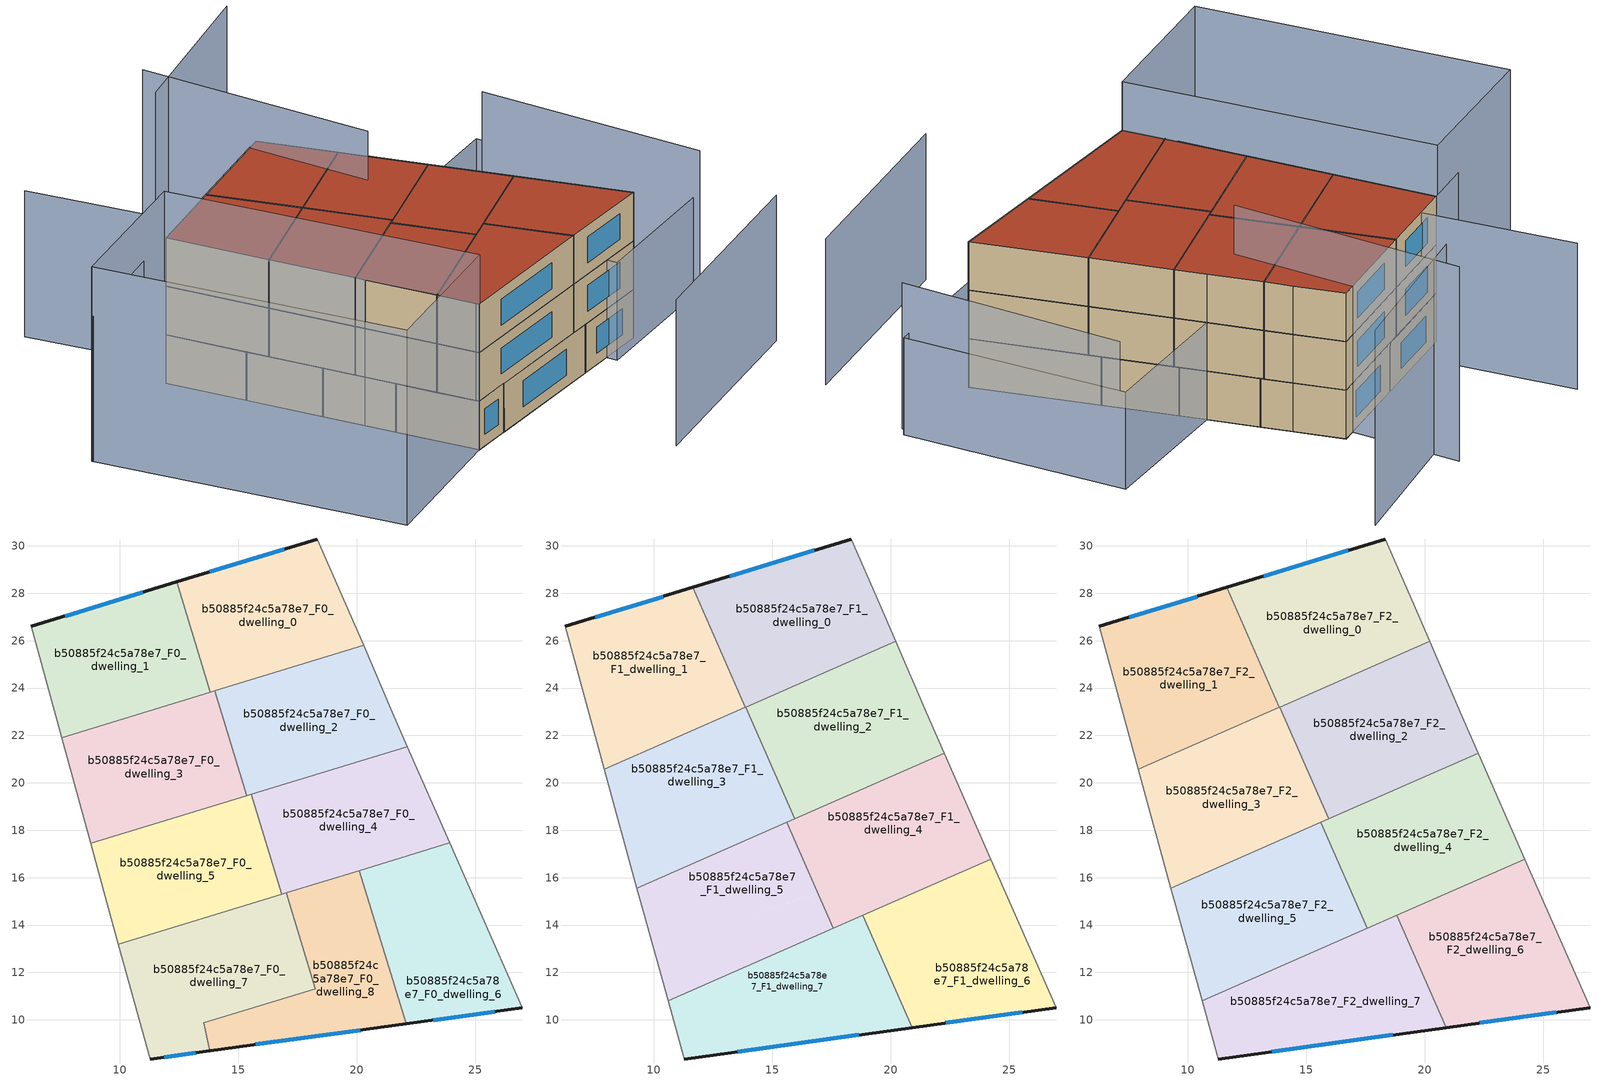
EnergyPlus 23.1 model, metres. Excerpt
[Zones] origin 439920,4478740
b50885f24c5a78e7_F0_dwelling_0
 floor ground (EU_floor_Construction): 20.29,25.8 19.55,27.53 18.34,30.29 12.41,28.48 13.83,23.83 z0
 wall outside (EU_wall_Construction): 12.41,28.48 18.34,30.29 z0:3
 wall adiabatic (EU_wall_Construction): 18.34,30.29 19.55,27.53 20.29,25.8 z0:3
 wall to b50885f24c5a78e7_F0_dwelling_1 (EU_wall_Construction): 13.83,23.83 12.41,28.48 z0:3
 wall to b50885f24c5a78e7_F0_dwelling_2 (EU_wall_Construction): 20.29,25.8 14.02,23.88 z0:3
 wall to b50885f24c5a78e7_F0_dwelling_3 (EU_wall_Construction): 14.02,23.88 13.83,23.83 z0:3
 window (EU_Window_Construction): 13.8,28.9 16.95,29.87 z0.7:2.3
b50885f24c5a78e7_F0_dwelling_1
 floor ground (EU_floor_Construction): 13.83,23.83 12.41,28.48 6.28,26.6 7.56,21.91 z0
 wall outside (EU_wall_Construction): 6.28,26.6 12.41,28.48 z0:3
 wall adiabatic (EU_wall_Construction): 7.56,21.91 6.28,26.6 z0:3
 wall to b50885f24c5a78e7_F0_dwelling_3 (EU_wall_Construction): 13.83,23.83 7.56,21.91 z0:3
 window (EU_Window_Construction): 7.71,27.04 10.97,28.04 z0.7:2.3
b50885f24c5a78e7_F0_dwelling_2
 floor ground (EU_floor_Construction): 22.15,21.53 21.51,22.98 20.29,25.8 14.02,23.88 15.37,19.46 z0
 wall adiabatic (EU_wall_Construction): 20.29,25.8 21.51,22.98 22.15,21.53 z0:3
 wall to b50885f24c5a78e7_F0_dwelling_3 (EU_wall_Construction): 15.37,19.46 14.02,23.88 z0:3
 wall to b50885f24c5a78e7_F0_dwelling_4 (EU_wall_Construction): 22.15,21.53 15.56,19.52 z0:3
 wall to b50885f24c5a78e7_F0_dwelling_5 (EU_wall_Construction): 15.56,19.52 15.37,19.46 z0:3
 ceiling adiabatic (EU_roof_Construction): 18.73,25.32 14.19,23.33 14.02,23.88 z3
b50885f24c5a78e7_F0_dwelling_3
 floor ground (EU_floor_Construction): 15.37,19.46 14.02,23.88 7.56,21.91 8.78,17.45 z0
 wall adiabatic (EU_wall_Construction): 8.78,17.45 7.56,21.91 z0:3
 wall to b50885f24c5a78e7_F0_dwelling_5 (EU_wall_Construction): 15.37,19.46 8.78,17.45 z0:3
b50885f24c5a78e7_F0_dwelling_4
 floor ground (EU_floor_Construction): 23.93,17.47 22.15,21.53 15.56,19.52 16.85,15.3 z0
 wall to b50885f24c5a78e7_F0_dwelling_5 (EU_wall_Construction): 16.85,15.3 15.56,19.52 z0:3
 wall adiabatic (EU_wall_Construction): 22.15,21.53 23.93,17.47 z0:3
 wall to b50885f24c5a78e7_F0_dwelling_6 (EU_wall_Construction): 23.93,17.47 20.11,16.3 z0:3
 wall to b50885f24c5a78e7_F0_dwelling_8 (EU_wall_Construction): 20.11,16.3 17.03,15.36 z0:3
 wall to b50885f24c5a78e7_F0_dwelling_7 (EU_wall_Construction): 17.03,15.36 16.85,15.3 z0:3
b50885f24c5a78e7_F0_dwelling_5
 floor ground (EU_floor_Construction): 16.85,15.3 15.56,19.52 8.78,17.45 9.46,14.97 9.95,13.19 z0
 wall adiabatic (EU_wall_Construction): 9.95,13.19 9.46,14.97 8.78,17.45 z0:3
 wall to b50885f24c5a78e7_F0_dwelling_7 (EU_wall_Construction): 16.85,15.3 9.95,13.19 z0:3
b50885f24c5a78e7_F0_dwelling_6
 floor ground (EU_floor_Construction): 26.98,10.51 23.93,17.47 20.11,16.3 22.09,9.83 z0
 wall outside (EU_wall_Construction): 26.98,10.51 22.09,9.83 z0:3
 wall to b50885f24c5a78e7_F0_dwelling_8 (EU_wall_Construction): 22.09,9.83 20.11,16.3 z0:3
 wall adiabatic (EU_wall_Construction): 23.93,17.47 26.98,10.51 z0:3
 window (EU_Window_Construction): 25.84,10.35 23.24,9.99 z0.7:2.3
b50885f24c5a78e7_F0_dwelling_7
 floor ground (EU_floor_Construction): 18.27,11.31 17.03,15.36 9.95,13.19 11.29,8.35 13.81,8.69 13.55,9.87 z0
 wall outside (EU_wall_Construction): 13.81,8.69 11.29,8.35 z0:3
 wall adiabatic (EU_wall_Construction): 11.29,8.35 9.95,13.19 z0:3
 wall to b50885f24c5a78e7_F0_dwelling_8 (EU_wall_Construction): 18.27,11.31 13.55,9.87 13.81,8.69 / 17.03,15.36 18.27,11.32 z0:3; 18.27,11.32,2.97 18.27,11.32,0 18.27,11.31,0
 window (EU_Window_Construction): 13.22,8.61 11.88,8.43 z0.7:2.3
b50885f24c5a78e7_F0_dwelling_8
 floor ground (EU_floor_Construction): 22.09,9.83 20.11,16.3 17.03,15.36 18.27,11.31 13.55,9.87 13.81,8.7 z0
 wall outside (EU_wall_Construction): 22.09,9.83 13.81,8.7 z0:3; 13.81,8.69,3 13.81,8.7,0 13.81,8.69,0
 window (EU_Window_Construction): 20.15,9.57 15.75,8.96 z0.7:2.3
 ceiling adiabatic (EU_roof_Construction): 18.27,11.32 18.27,11.31 13.55,9.87 z3
b50885f24c5a78e7_F1_dwelling_0
 floor to b50885f24c5a78e7_F0_dwelling_0 (EU_floor_Construction): 18.73,25.32 20.22,25.98 19.55,27.53 18.34,30.29 12.41,28.48 13.83,23.83 z3
 floor to b50885f24c5a78e7_F0_dwelling_1 (EU_floor_Construction): 13.83,23.83 12.41,28.48 11.65,28.25 13.62,23.76 z3
 floor to b50885f24c5a78e7_F0_dwelling_3 (EU_floor_Construction): 14.19,23.33 14.02,23.88 13.62,23.76 13.87,23.19 z3
 floor adiabatic (EU_floor_Construction): 18.73,25.32 13.62,23.76 14.02,23.88 14.19,23.33 13.87,23.19 z3
 wall outside (EU_wall_Construction): 11.65,28.25 18.34,30.29 z3:6
 wall adiabatic (EU_wall_Construction): 18.34,30.29 19.55,27.53 20.22,25.98 z3:6
 wall to b50885f24c5a78e7_F1_dwelling_1 (EU_wall_Construction): 13.87,23.19 11.65,28.25 z3:6
 wall to b50885f24c5a78e7_F1_dwelling_2 (EU_wall_Construction): 20.22,25.98 13.89,23.2 z3:6
 wall to b50885f24c5a78e7_F1_dwelling_3 (EU_wall_Construction): 13.89,23.2 13.87,23.19 z3:6
 window (EU_Window_Construction): 13.22,28.73 16.77,29.81 z3.7:5.3
b50885f24c5a78e7_F1_dwelling_1
 floor to b50885f24c5a78e7_F0_dwelling_1 (EU_floor_Construction): 13.62,23.76 11.65,28.25 6.28,26.6 7.56,21.91 z3
 floor to b50885f24c5a78e7_F0_dwelling_3 (EU_floor_Construction): 13.87,23.19 13.62,23.76 7.56,21.91 7.92,20.58 z3
 wall outside (EU_wall_Construction): 6.28,26.6 11.65,28.25 z3:6
 wall adiabatic (EU_wall_Construction): 7.92,20.58 6.28,26.6 z3:6
 wall to b50885f24c5a78e7_F1_dwelling_3 (EU_wall_Construction): 13.87,23.19 7.92,20.58 z3:6
 window (EU_Window_Construction): 7.54,26.99 10.4,27.86 z3.7:5.3
b50885f24c5a78e7_F1_dwelling_2
 floor to b50885f24c5a78e7_F0_dwelling_2 (EU_floor_Construction): 22.15,21.53 21.51,22.98 20.29,25.8 18.73,25.32 14.19,23.33 15,20.67 15.51,19.5 z3
 floor to b50885f24c5a78e7_F0_dwelling_0 (EU_floor_Construction): 20.29,25.8 20.22,25.98 18.73,25.32 z3
 floor to b50885f24c5a78e7_F0_dwelling_4 (EU_floor_Construction): 22.27,21.26 22.15,21.53 15.56,19.52 15.67,19.14 15.96,18.49 z3
 floor to b50885f24c5a78e7_F0_dwelling_3 (EU_floor_Construction): 15,20.67 14.19,23.33 13.89,23.2 z3
 wall adiabatic (EU_wall_Construction): 20.22,25.98 21.51,22.98 22.27,21.26 z3:6
 wall to b50885f24c5a78e7_F1_dwelling_3 (EU_wall_Construction): 15.96,18.49 13.89,23.2 z3:6
 wall to b50885f24c5a78e7_F1_dwelling_4 (EU_wall_Construction): 22.27,21.26 15.96,18.49 z3:6
b50885f24c5a78e7_F1_dwelling_3
 floor to b50885f24c5a78e7_F0_dwelling_3 (EU_floor_Construction): 15.37,19.46 15,20.67 13.89,23.2 7.92,20.58 8.78,17.45 z3
 floor to b50885f24c5a78e7_F0_dwelling_2 (EU_floor_Construction): 15.51,19.5 15,20.67 15.37,19.46 z3
 floor to b50885f24c5a78e7_F0_dwelling_5 (EU_floor_Construction): 15.88,18.45 15.67,19.14 15.51,19.5 8.78,17.45 9.3,15.56 z3
 floor to b50885f24c5a78e7_F0_dwelling_4 (EU_floor_Construction): 15.96,18.49 15.67,19.14 15.88,18.45 z3
 wall adiabatic (EU_wall_Construction): 9.29,15.56 7.92,20.58 z3:6
 wall to b50885f24c5a78e7_F1_dwelling_5 (EU_wall_Construction): 15.62,18.34 9.29,15.56 z3:6
 wall to b50885f24c5a78e7_F1_dwelling_4 (EU_wall_Construction): 15.96,18.49 15.62,18.34 z3:6
b50885f24c5a78e7_F1_dwelling_4
 floor to b50885f24c5a78e7_F0_dwelling_4 (EU_floor_Construction): 23.93,17.47 22.27,21.26 15.88,18.45 16.6,16.09 16.94,15.33 z3
 floor to b50885f24c5a78e7_F0_dwelling_6 (EU_floor_Construction): 24.23,16.78 23.93,17.47 20.11,16.3 20.47,15.13 z3
 floor to b50885f24c5a78e7_F0_dwelling_7 (EU_floor_Construction): 17.26,14.59 17.03,15.35 16.94,15.33 z3
 floor to b50885f24c5a78e7_F0_dwelling_5 (EU_floor_Construction): 16.6,16.09 15.88,18.45 15.62,18.34 z3
 floor to b50885f24c5a78e7_F0_dwelling_8 (EU_floor_Construction): 20.47,15.13 20.11,16.3 17.03,15.35 17.26,14.59 17.58,13.86 z3
 wall to b50885f24c5a78e7_F1_dwelling_5 (EU_wall_Construction): 17.58,13.86 15.62,18.34 z3:6
 wall adiabatic (EU_wall_Construction): 22.27,21.26 24.23,16.78 z3:6
 wall to b50885f24c5a78e7_F1_dwelling_6 (EU_wall_Construction): 24.23,16.78 18.83,14.41 z3:6
 wall to b50885f24c5a78e7_F1_dwelling_7 (EU_wall_Construction): 18.83,14.41 17.58,13.86 z3:6
b50885f24c5a78e7_F1_dwelling_5
 floor to b50885f24c5a78e7_F0_dwelling_5 (EU_floor_Construction): 16.85,15.3 16.6,16.09 15.62,18.34 9.3,15.56 9.46,14.97 9.95,13.19 z3
 floor to b50885f24c5a78e7_F0_dwelling_7 (EU_floor_Construction): 17.5,13.83 17.26,14.59 16.94,15.33 9.95,13.19 10.61,10.8 z3
 floor to b50885f24c5a78e7_F0_dwelling_4 (EU_floor_Construction): 16.94,15.33 16.6,16.09 16.85,15.3 z3
 floor to b50885f24c5a78e7_F0_dwelling_8 (EU_floor_Construction): 17.58,13.86 17.26,14.59 17.5,13.83 z3
 wall adiabatic (EU_wall_Construction): 10.61,10.8 9.46,14.97 9.29,15.56 z3:6
 wall to b50885f24c5a78e7_F1_dwelling_7 (EU_wall_Construction): 17.58,13.86 10.61,10.8 z3:6
b50885f24c5a78e7_F1_dwelling_6
 floor to b50885f24c5a78e7_F0_dwelling_6 (EU_floor_Construction): 26.98,10.51 24.23,16.78 20.47,15.13 22.09,9.83 z3
 floor to b50885f24c5a78e7_F0_dwelling_8 (EU_floor_Construction): 22.09,9.83 20.47,15.13 18.83,14.41 20.91,9.67 z3
 wall outside (EU_wall_Construction): 26.98,10.51 20.91,9.67 z3:6
 wall to b50885f24c5a78e7_F1_dwelling_7 (EU_wall_Construction): 20.91,9.67 18.83,14.41 z3:6
 wall adiabatic (EU_wall_Construction): 24.23,16.78 26.98,10.51 z3:6
 window (EU_Window_Construction): 25.56,10.31 22.33,9.87 z3.7:5.3
b50885f24c5a78e7_F1_dwelling_7
 floor to b50885f24c5a78e7_F0_dwelling_7 (EU_floor_Construction): 18.27,11.31 17.5,13.83 10.61,10.8 11.29,8.35 13.81,8.69 13.55,9.87 z3
 floor to b50885f24c5a78e7_F0_dwelling_8 (EU_floor_Construction): 20.91,9.67 18.83,14.41 17.5,13.83 18.27,11.31 13.55,9.87 13.81,8.69 z3
 wall outside (EU_wall_Construction): 20.91,9.67 11.29,8.35 z3:6
 wall adiabatic (EU_wall_Construction): 11.29,8.35 11.24,8.5 10.61,10.8 z3:6
 window (EU_Window_Construction): 18.66,9.36 13.54,8.66 z3.7:5.3
b50885f24c5a78e7_F2_dwelling_0
 floor to b50885f24c5a78e7_F1_dwelling_0 (EU_floor_Construction): 20.22,25.98 19.55,27.53 18.34,30.29 11.65,28.25 13.87,23.19 z6
 wall outside (EU_wall_Construction): 11.65,28.25 18.34,30.29 z6:9
 wall adiabatic (EU_wall_Construction): 18.34,30.29 19.55,27.53 20.22,25.98 z6:9
 wall to b50885f24c5a78e7_F2_dwelling_1 (EU_wall_Construction): 13.87,23.19 11.65,28.25 z6:9
 wall to b50885f24c5a78e7_F2_dwelling_2 (EU_wall_Construction): 20.22,25.98 13.89,23.2 z6:9
 wall to b50885f24c5a78e7_F2_dwelling_3 (EU_wall_Construction): 13.89,23.2 13.87,23.19 z6:9
 window (EU_Window_Construction): 13.22,28.73 16.77,29.81 z6.7:8.3
 roof outside (EU_roof_Construction): 18.34,30.29 19.55,27.53 20.22,25.98 13.87,23.19 11.65,28.25 z9
b50885f24c5a78e7_F2_dwelling_1
 floor to b50885f24c5a78e7_F1_dwelling_1 (EU_floor_Construction): 13.87,23.19 11.65,28.25 6.28,26.6 7.92,20.58 z6
 wall outside (EU_wall_Construction): 6.28,26.6 11.65,28.25 z6:9
 wall adiabatic (EU_wall_Construction): 7.92,20.58 6.28,26.6 z6:9
 wall to b50885f24c5a78e7_F2_dwelling_3 (EU_wall_Construction): 13.87,23.19 7.92,20.58 z6:9
 window (EU_Window_Construction): 7.54,26.99 10.4,27.86 z6.7:8.3
 roof outside (EU_roof_Construction): 11.65,28.25 13.87,23.19 7.92,20.58 6.28,26.6 z9
b50885f24c5a78e7_F2_dwelling_2
 floor to b50885f24c5a78e7_F1_dwelling_2 (EU_floor_Construction): 22.27,21.26 21.51,22.98 20.22,25.98 13.89,23.2 15.96,18.49 z6
 wall adiabatic (EU_wall_Construction): 20.22,25.98 21.51,22.98 22.27,21.26 z6:9
 wall to b50885f24c5a78e7_F2_dwelling_3 (EU_wall_Construction): 15.96,18.49 13.89,23.2 z6:9
 wall to b50885f24c5a78e7_F2_dwelling_4 (EU_wall_Construction): 22.27,21.26 15.96,18.49 z6:9
 roof outside (EU_roof_Construction): 20.22,25.98 21.51,22.98 22.27,21.26 15.96,18.49 13.89,23.2 z9
b50885f24c5a78e7_F2_dwelling_3
 floor to b50885f24c5a78e7_F1_dwelling_3 (EU_floor_Construction): 15.96,18.49 13.89,23.2 7.92,20.58 9.29,15.56 z6
 wall adiabatic (EU_wall_Construction): 9.29,15.56 7.92,20.58 z6:9
 wall to b50885f24c5a78e7_F2_dwelling_5 (EU_wall_Construction): 15.62,18.34 9.29,15.56 z6:9
 wall to b50885f24c5a78e7_F2_dwelling_4 (EU_wall_Construction): 15.96,18.49 15.62,18.34 z6:9
 roof outside (EU_roof_Construction): 13.89,23.2 15.96,18.49 9.29,15.56 7.92,20.58 z9
b50885f24c5a78e7_F2_dwelling_4
 floor to b50885f24c5a78e7_F1_dwelling_4 (EU_floor_Construction): 24.23,16.78 22.27,21.26 15.62,18.34 17.58,13.86 z6
 wall to b50885f24c5a78e7_F2_dwelling_5 (EU_wall_Construction): 17.58,13.86 15.62,18.34 z6:9
 wall adiabatic (EU_wall_Construction): 22.27,21.26 24.23,16.78 z6:9
 wall to b50885f24c5a78e7_F2_dwelling_6 (EU_wall_Construction): 24.23,16.78 18.83,14.41 z6:9
 wall to b50885f24c5a78e7_F2_dwelling_7 (EU_wall_Construction): 18.83,14.41 17.58,13.86 z6:9
 roof outside (EU_roof_Construction): 22.27,21.26 24.23,16.78 17.58,13.86 15.62,18.34 z9
b50885f24c5a78e7_F2_dwelling_5
 floor to b50885f24c5a78e7_F1_dwelling_5 (EU_floor_Construction): 17.58,13.86 15.62,18.34 9.29,15.56 9.46,14.97 10.61,10.8 z6
 wall adiabatic (EU_wall_Construction): 10.61,10.8 9.46,14.97 9.29,15.56 z6:9
 wall to b50885f24c5a78e7_F2_dwelling_7 (EU_wall_Construction): 17.58,13.86 10.61,10.8 z6:9
 roof outside (EU_roof_Construction): 15.62,18.34 17.58,13.86 10.61,10.8 9.46,14.97 9.29,15.56 z9
b50885f24c5a78e7_F2_dwelling_6
 floor to b50885f24c5a78e7_F1_dwelling_6 (EU_floor_Construction): 26.98,10.51 24.23,16.78 18.83,14.41 20.91,9.67 z6
 wall outside (EU_wall_Construction): 26.98,10.51 20.91,9.67 z6:9
 wall to b50885f24c5a78e7_F2_dwelling_7 (EU_wall_Construction): 20.91,9.67 18.83,14.41 z6:9
 wall adiabatic (EU_wall_Construction): 24.23,16.78 26.98,10.51 z6:9
 window (EU_Window_Construction): 25.56,10.31 22.33,9.87 z6.7:8.3
 roof outside (EU_roof_Construction): 24.23,16.78 26.98,10.51 20.91,9.67 18.83,14.41 z9
b50885f24c5a78e7_F2_dwelling_7
 floor to b50885f24c5a78e7_F1_dwelling_7 (EU_floor_Construction): 20.91,9.67 18.83,14.41 10.61,10.8 11.24,8.5 11.29,8.35 z6
 wall outside (EU_wall_Construction): 20.91,9.67 11.29,8.35 z6:9
 wall adiabatic (EU_wall_Construction): 11.29,8.35 11.24,8.5 10.61,10.8 z6:9
 window (EU_Window_Construction): 18.66,9.36 13.54,8.66 z6.7:8.3
 roof outside (EU_roof_Construction): 18.83,14.41 20.91,9.67 11.29,8.35 11.24,8.5 10.61,10.8 z9
shading: 33.07,10.92 30.78,24.55 / 18.65,0.42 31.74,4.3 / 5.6,36.12 8.33,27.23 / 8.33,27.23 -3.4,23.63 z0:9; 18.69,22.56 16.36,36.75 / 25.14,38.13 14.78,34.48 / 1.92,5.58 -3.43,23.7 / -3.43,23.7 6.06,26.5 / 6.06,26.5 11.4,8.38 / 11.4,8.38 1.92,5.58 z0:12; 30.7,24.94 33.58,11.45 / 33.58,11.45 24.39,9.49 / 24.39,9.49 21.51,22.98 / 21.51,22.98 30.7,24.94 z0:6
[Building]
EU S2 Campaign: North Axis=0; Terrain=City; Solar Distribution=FullExterior
[Site:Location]
Madrid: Latitude=40.5; Longitude=-3.5; Time Zone=1; Elevation=609
[SizingPeriod:WeatherFileDays]
AnnualSizingPeriod: Begin Month=1; Begin Day of Month=1; End Month=12; End Day of Month=31; Day of Week for Start Day=Monday; Use Weather File Daylight Saving Period=No; Use Weather File Rain and Snow Indicators=No
[MATERIAL]
EU_InternalMass_Material: Roughness=MediumRough; Thickness=0.1; Conductivity=1; Density=1800; Specific Heat=900; Thermal Absorptance=0.9; Solar Absorptance=0.7; Visible Absorptance=0.7
[MATERIAL:NOMASS] Roughness=MediumRough; Thermal Absorptance=0.9; Solar Absorptance=0.7; Visible Absorptance=0.7
Name | Thermal Resistance
EU_wall_NoMass | 0.419739
EU_roof_NoMass | 0.352165
EU_floor_NoMass | 0.608284
[WINDOWMATERIAL:SIMPLEGLAZINGSYSTEM]
EU_Window_SimpleGlazing: UFactor=4.8352; Solar Heat Gain Coefficient=0.85; Visible Transmittance=0.85
[CONSTRUCTION]
EU_wall_Construction: EU_wall_NoMass
EU_roof_Construction: EU_roof_NoMass
EU_floor_Construction: EU_floor_NoMass
EU_InternalMass_Construction: EU_InternalMass_Material
EU_Window_Construction: EU_Window_SimpleGlazing
[ZONE] Type=1; Multiplier=1; Ceiling Height=autocalculate; Floor Area=autocalculate; Part of Total Floor Area=Yes
Name | Volume
b50885f24c5a78e7_F0_dwelling_0 | 94.6278
b50885f24c5a78e7_F1_dwelling_0; b50885f24c5a78e7_F2_dwelling_0 | 106.455
b50885f24c5a78e7_F0_dwelling_1 | 94.6322
b50885f24c5a78e7_F1_dwelling_1; b50885f24c5a78e7_F2_dwelling_1; b50885f24c5a78e7_F1_dwelling_5; b50885f24c5a78e7_F2_dwelling_5 | 106.459
b50885f24c5a78e7_F0_dwelling_2 | 94.6187
b50885f24c5a78e7_F1_dwelling_2; b50885f24c5a78e7_F2_dwelling_2 | 106.466
b50885f24c5a78e7_F0_dwelling_3 | 94.6392
b50885f24c5a78e7_F1_dwelling_3; b50885f24c5a78e7_F2_dwelling_3 | 106.473
b50885f24c5a78e7_F0_dwelling_4 | 94.6436
b50885f24c5a78e7_F1_dwelling_4; b50885f24c5a78e7_F2_dwelling_4 | 106.456
b50885f24c5a78e7_F0_dwelling_5 | 94.6545
b50885f24c5a78e7_F0_dwelling_6 | 94.6282
b50885f24c5a78e7_F1_dwelling_6; b50885f24c5a78e7_F2_dwelling_6 | 106.463
b50885f24c5a78e7_F0_dwelling_7 | 102.3
b50885f24c5a78e7_F1_dwelling_7; b50885f24c5a78e7_F2_dwelling_7 | 106.446
b50885f24c5a78e7_F0_dwelling_8 | 86.9257
[INTERNALMASS] Construction=EU_InternalMass_Construction
Name | Zone or ZoneList | Surface Area
b50885f24c5a78e7_F0_dwelling_0_EU_InternalMass | b50885f24c5a78e7_F0_dwelling_0 | 31.5429
b50885f24c5a78e7_F0_dwelling_1_EU_InternalMass | b50885f24c5a78e7_F0_dwelling_1 | 31.545
b50885f24c5a78e7_F0_dwelling_2_EU_InternalMass | b50885f24c5a78e7_F0_dwelling_2 | 31.5389
b50885f24c5a78e7_F0_dwelling_3_EU_InternalMass | b50885f24c5a78e7_F0_dwelling_3 | 31.5464
b50885f24c5a78e7_F0_dwelling_4_EU_InternalMass | b50885f24c5a78e7_F0_dwelling_4 | 31.5477
b50885f24c5a78e7_F0_dwelling_5_EU_InternalMass | b50885f24c5a78e7_F0_dwelling_5 | 31.5511
b50885f24c5a78e7_F0_dwelling_6_EU_InternalMass | b50885f24c5a78e7_F0_dwelling_6 | 31.5417
b50885f24c5a78e7_F0_dwelling_7_EU_InternalMass | b50885f24c5a78e7_F0_dwelling_7 | 34.0995
b50885f24c5a78e7_F0_dwelling_8_EU_InternalMass | b50885f24c5a78e7_F0_dwelling_8 | 28.9772
b50885f24c5a78e7_F1_dwelling_0_EU_InternalMass | b50885f24c5a78e7_F1_dwelling_0 | 35.4853
b50885f24c5a78e7_F1_dwelling_1_EU_InternalMass | b50885f24c5a78e7_F1_dwelling_1 | 35.4857
b50885f24c5a78e7_F1_dwelling_2_EU_InternalMass | b50885f24c5a78e7_F1_dwelling_2 | 35.4893
b50885f24c5a78e7_F1_dwelling_3_EU_InternalMass | b50885f24c5a78e7_F1_dwelling_3 | 35.4896
b50885f24c5a78e7_F1_dwelling_4_EU_InternalMass | b50885f24c5a78e7_F1_dwelling_4 | 35.4865
b50885f24c5a78e7_F1_dwelling_5_EU_InternalMass | b50885f24c5a78e7_F1_dwelling_5 | 35.4865
b50885f24c5a78e7_F1_dwelling_6_EU_InternalMass | b50885f24c5a78e7_F1_dwelling_6 | 35.4871
b50885f24c5a78e7_F1_dwelling_7_EU_InternalMass | b50885f24c5a78e7_F1_dwelling_7 | 35.4819
b50885f24c5a78e7_F2_dwelling_0_EU_InternalMass | b50885f24c5a78e7_F2_dwelling_0 | 35.4853
b50885f24c5a78e7_F2_dwelling_1_EU_InternalMass | b50885f24c5a78e7_F2_dwelling_1 | 35.4857
b50885f24c5a78e7_F2_dwelling_2_EU_InternalMass | b50885f24c5a78e7_F2_dwelling_2 | 35.4893
b50885f24c5a78e7_F2_dwelling_3_EU_InternalMass | b50885f24c5a78e7_F2_dwelling_3 | 35.4896
b50885f24c5a78e7_F2_dwelling_4_EU_InternalMass | b50885f24c5a78e7_F2_dwelling_4 | 35.4865
b50885f24c5a78e7_F2_dwelling_5_EU_InternalMass | b50885f24c5a78e7_F2_dwelling_5 | 35.4865
b50885f24c5a78e7_F2_dwelling_6_EU_InternalMass | b50885f24c5a78e7_F2_dwelling_6 | 35.4871
b50885f24c5a78e7_F2_dwelling_7_EU_InternalMass | b50885f24c5a78e7_F2_dwelling_7 | 35.4819
[OTHEREQUIPMENT] Fuel Type=Electricity; Design Level Calculation Method=Watts/Area; Power per Zone Floor Area=1; Fraction Latent=0; Fraction Radiant=0; Fraction Lost=0; Carbon Dioxide Generation Rate=0; EndUse Subcategory=EU_Step8_InternalGains
Name | Zone or ZoneList or Space or SpaceList | Schedule
EU_Step8_InternalGain_b50885f24c5a78e7_F0_dwelling_0_f000 | b50885f24c5a78e7_F0_dwelling_0 | EU_Step8_GainSchedule_b50885f24c5a78e7_F0_dwelling_0_f000
EU_Step8_InternalGain_b50885f24c5a78e7_F0_dwelling_1_f000 | b50885f24c5a78e7_F0_dwelling_1 | EU_Step8_GainSchedule_b50885f24c5a78e7_F0_dwelling_1_f000
EU_Step8_InternalGain_b50885f24c5a78e7_F0_dwelling_2_f000 | b50885f24c5a78e7_F0_dwelling_2 | EU_Step8_GainSchedule_b50885f24c5a78e7_F0_dwelling_2_f000
EU_Step8_InternalGain_b50885f24c5a78e7_F0_dwelling_3_f000 | b50885f24c5a78e7_F0_dwelling_3 | EU_Step8_GainSchedule_b50885f24c5a78e7_F0_dwelling_3_f000
EU_Step8_InternalGain_b50885f24c5a78e7_F0_dwelling_4_f000 | b50885f24c5a78e7_F0_dwelling_4 | EU_Step8_GainSchedule_b50885f24c5a78e7_F0_dwelling_4_f000
EU_Step8_InternalGain_b50885f24c5a78e7_F0_dwelling_5_f000 | b50885f24c5a78e7_F0_dwelling_5 | EU_Step8_GainSchedule_b50885f24c5a78e7_F0_dwelling_5_f000
EU_Step8_InternalGain_b50885f24c5a78e7_F0_dwelling_6_f000 | b50885f24c5a78e7_F0_dwelling_6 | EU_Step8_GainSchedule_b50885f24c5a78e7_F0_dwelling_6_f000
EU_Step8_InternalGain_b50885f24c5a78e7_F0_dwelling_7_f000 | b50885f24c5a78e7_F0_dwelling_7 | EU_Step8_GainSchedule_b50885f24c5a78e7_F0_dwelling_7_f000
EU_Step8_InternalGain_b50885f24c5a78e7_F0_dwelling_8_f000 | b50885f24c5a78e7_F0_dwelling_8 | EU_Step8_GainSchedule_b50885f24c5a78e7_F0_dwelling_8_f000
EU_Step8_InternalGain_b50885f24c5a78e7_F1_dwelling_0_f000 | b50885f24c5a78e7_F1_dwelling_0 | EU_Step8_GainSchedule_b50885f24c5a78e7_F1_dwelling_0_f000
EU_Step8_InternalGain_b50885f24c5a78e7_F1_dwelling_1_f000 | b50885f24c5a78e7_F1_dwelling_1 | EU_Step8_GainSchedule_b50885f24c5a78e7_F1_dwelling_1_f000
EU_Step8_InternalGain_b50885f24c5a78e7_F1_dwelling_2_f000 | b50885f24c5a78e7_F1_dwelling_2 | EU_Step8_GainSchedule_b50885f24c5a78e7_F1_dwelling_2_f000
EU_Step8_InternalGain_b50885f24c5a78e7_F1_dwelling_3_f000 | b50885f24c5a78e7_F1_dwelling_3 | EU_Step8_GainSchedule_b50885f24c5a78e7_F1_dwelling_3_f000
EU_Step8_InternalGain_b50885f24c5a78e7_F1_dwelling_4_f000 | b50885f24c5a78e7_F1_dwelling_4 | EU_Step8_GainSchedule_b50885f24c5a78e7_F1_dwelling_4_f000
EU_Step8_InternalGain_b50885f24c5a78e7_F1_dwelling_5_f000 | b50885f24c5a78e7_F1_dwelling_5 | EU_Step8_GainSchedule_b50885f24c5a78e7_F1_dwelling_5_f000
EU_Step8_InternalGain_b50885f24c5a78e7_F1_dwelling_6_f000 | b50885f24c5a78e7_F1_dwelling_6 | EU_Step8_GainSchedule_b50885f24c5a78e7_F1_dwelling_6_f000
EU_Step8_InternalGain_b50885f24c5a78e7_F1_dwelling_7_f000 | b50885f24c5a78e7_F1_dwelling_7 | EU_Step8_GainSchedule_b50885f24c5a78e7_F1_dwelling_7_f000
EU_Step8_InternalGain_b50885f24c5a78e7_F2_dwelling_0_f000 | b50885f24c5a78e7_F2_dwelling_0 | EU_Step8_GainSchedule_b50885f24c5a78e7_F2_dwelling_0_f000
EU_Step8_InternalGain_b50885f24c5a78e7_F2_dwelling_1_f000 | b50885f24c5a78e7_F2_dwelling_1 | EU_Step8_GainSchedule_b50885f24c5a78e7_F2_dwelling_1_f000
EU_Step8_InternalGain_b50885f24c5a78e7_F2_dwelling_2_f000 | b50885f24c5a78e7_F2_dwelling_2 | EU_Step8_GainSchedule_b50885f24c5a78e7_F2_dwelling_2_f000
EU_Step8_InternalGain_b50885f24c5a78e7_F2_dwelling_3_f000 | b50885f24c5a78e7_F2_dwelling_3 | EU_Step8_GainSchedule_b50885f24c5a78e7_F2_dwelling_3_f000
EU_Step8_InternalGain_b50885f24c5a78e7_F2_dwelling_4_f000 | b50885f24c5a78e7_F2_dwelling_4 | EU_Step8_GainSchedule_b50885f24c5a78e7_F2_dwelling_4_f000
EU_Step8_InternalGain_b50885f24c5a78e7_F2_dwelling_5_f000 | b50885f24c5a78e7_F2_dwelling_5 | EU_Step8_GainSchedule_b50885f24c5a78e7_F2_dwelling_5_f000
EU_Step8_InternalGain_b50885f24c5a78e7_F2_dwelling_6_f000 | b50885f24c5a78e7_F2_dwelling_6 | EU_Step8_GainSchedule_b50885f24c5a78e7_F2_dwelling_6_f000
EU_Step8_InternalGain_b50885f24c5a78e7_F2_dwelling_7_f000 | b50885f24c5a78e7_F2_dwelling_7 | EU_Step8_GainSchedule_b50885f24c5a78e7_F2_dwelling_7_f000
[ZONEVENTILATION:DESIGNFLOWRATE] Schedule=EU_AlwaysOn; Design Flow Rate Calculation Method=AirChanges/Hour; Air Changes per Hour=0.703302; Ventilation Type=Natural; Fan Pressure Rise=0; Fan Total Efficiency=1; Constant Term Coefficient=1; Temperature Term Coefficient=0; Velocity Term Coefficient=0; Velocity Squared Term Coefficient=0; Minimum Indoor Temperature=-100; Maximum Indoor Temperature=100; Delta Temperature=-100; Minimum Outdoor Temperature=-100; Maximum Outdoor Temperature=100; Maximum Wind Speed=40
Name | Zone or ZoneList or Space or SpaceList
EU_ConstantAir_b50885f24c5a78e7_F0_dwelling_0 | b50885f24c5a78e7_F0_dwelling_0
EU_ConstantAir_b50885f24c5a78e7_F0_dwelling_1 | b50885f24c5a78e7_F0_dwelling_1
EU_ConstantAir_b50885f24c5a78e7_F0_dwelling_2 | b50885f24c5a78e7_F0_dwelling_2
EU_ConstantAir_b50885f24c5a78e7_F0_dwelling_3 | b50885f24c5a78e7_F0_dwelling_3
EU_ConstantAir_b50885f24c5a78e7_F0_dwelling_4 | b50885f24c5a78e7_F0_dwelling_4
EU_ConstantAir_b50885f24c5a78e7_F0_dwelling_5 | b50885f24c5a78e7_F0_dwelling_5
EU_ConstantAir_b50885f24c5a78e7_F0_dwelling_6 | b50885f24c5a78e7_F0_dwelling_6
EU_ConstantAir_b50885f24c5a78e7_F0_dwelling_7 | b50885f24c5a78e7_F0_dwelling_7
EU_ConstantAir_b50885f24c5a78e7_F0_dwelling_8 | b50885f24c5a78e7_F0_dwelling_8
EU_ConstantAir_b50885f24c5a78e7_F1_dwelling_0 | b50885f24c5a78e7_F1_dwelling_0
EU_ConstantAir_b50885f24c5a78e7_F1_dwelling_1 | b50885f24c5a78e7_F1_dwelling_1
EU_ConstantAir_b50885f24c5a78e7_F1_dwelling_2 | b50885f24c5a78e7_F1_dwelling_2
EU_ConstantAir_b50885f24c5a78e7_F1_dwelling_3 | b50885f24c5a78e7_F1_dwelling_3
EU_ConstantAir_b50885f24c5a78e7_F1_dwelling_4 | b50885f24c5a78e7_F1_dwelling_4
EU_ConstantAir_b50885f24c5a78e7_F1_dwelling_5 | b50885f24c5a78e7_F1_dwelling_5
EU_ConstantAir_b50885f24c5a78e7_F1_dwelling_6 | b50885f24c5a78e7_F1_dwelling_6
EU_ConstantAir_b50885f24c5a78e7_F1_dwelling_7 | b50885f24c5a78e7_F1_dwelling_7
EU_ConstantAir_b50885f24c5a78e7_F2_dwelling_0 | b50885f24c5a78e7_F2_dwelling_0
EU_ConstantAir_b50885f24c5a78e7_F2_dwelling_1 | b50885f24c5a78e7_F2_dwelling_1
EU_ConstantAir_b50885f24c5a78e7_F2_dwelling_2 | b50885f24c5a78e7_F2_dwelling_2
EU_ConstantAir_b50885f24c5a78e7_F2_dwelling_3 | b50885f24c5a78e7_F2_dwelling_3
EU_ConstantAir_b50885f24c5a78e7_F2_dwelling_4 | b50885f24c5a78e7_F2_dwelling_4
EU_ConstantAir_b50885f24c5a78e7_F2_dwelling_5 | b50885f24c5a78e7_F2_dwelling_5
EU_ConstantAir_b50885f24c5a78e7_F2_dwelling_6 | b50885f24c5a78e7_F2_dwelling_6
EU_ConstantAir_b50885f24c5a78e7_F2_dwelling_7 | b50885f24c5a78e7_F2_dwelling_7
[HVACTEMPLATE:THERMOSTAT] Constant Heating Setpoint=20; Constant Cooling Setpoint=50
EU_HeatOnly_b50885f24c5a78e7_F0_dwelling_0; EU_HeatOnly_b50885f24c5a78e7_F0_dwelling_1; EU_HeatOnly_b50885f24c5a78e7_F0_dwelling_2; EU_HeatOnly_b50885f24c5a78e7_F0_dwelling_3; EU_HeatOnly_b50885f24c5a78e7_F0_dwelling_4; EU_HeatOnly_b50885f24c5a78e7_F0_dwelling_5; EU_HeatOnly_b50885f24c5a78e7_F0_dwelling_6; EU_HeatOnly_b50885f24c5a78e7_F0_dwelling_7; EU_HeatOnly_b50885f24c5a78e7_F0_dwelling_8; EU_HeatOnly_b50885f24c5a78e7_F1_dwelling_0; EU_HeatOnly_b50885f24c5a78e7_F1_dwelling_1; EU_HeatOnly_b50885f24c5a78e7_F1_dwelling_2; EU_HeatOnly_b50885f24c5a78e7_F1_dwelling_3; EU_HeatOnly_b50885f24c5a78e7_F1_dwelling_4; EU_HeatOnly_b50885f24c5a78e7_F1_dwelling_5; EU_HeatOnly_b50885f24c5a78e7_F1_dwelling_6; EU_HeatOnly_b50885f24c5a78e7_F1_dwelling_7; EU_HeatOnly_b50885f24c5a78e7_F2_dwelling_0; EU_HeatOnly_b50885f24c5a78e7_F2_dwelling_1; EU_HeatOnly_b50885f24c5a78e7_F2_dwelling_2; EU_HeatOnly_b50885f24c5a78e7_F2_dwelling_3; EU_HeatOnly_b50885f24c5a78e7_F2_dwelling_4; EU_HeatOnly_b50885f24c5a78e7_F2_dwelling_5; EU_HeatOnly_b50885f24c5a78e7_F2_dwelling_6; EU_HeatOnly_b50885f24c5a78e7_F2_dwelling_7
[HVACTEMPLATE:ZONE:IDEALLOADSAIRSYSTEM] System Availability Schedule=EU_AlwaysOn; Maximum Heating Supply Air Temperature=50; Minimum Cooling Supply Air Temperature=13; Maximum Heating Supply Air Humidity Ratio=0.0156; Minimum Cooling Supply Air Humidity Ratio=0.0077; Heating Limit=NoLimit; Cooling Limit=NoLimit; Heating Availability Schedule=EU_AlwaysOn; Cooling Availability Schedule=EU_CoolingOff; Dehumidification Control Type=ConstantSensibleHeatRatio; Cooling Sensible Heat Ratio=0.7; Dehumidification Setpoint=60; Humidification Control Type=None; Humidification Setpoint=30; Outdoor Air Method=None; Outdoor Air Flow Rate per Person=0.00944; Outdoor Air Flow Rate per Zone Floor Area=0; Outdoor Air Flow Rate per Zone=0; Demand Controlled Ventilation Type=None; Outdoor Air Economizer Type=NoEconomizer; Heat Recovery Type=None; Sensible Heat Recovery Effectiveness=0.7; Latent Heat Recovery Effectiveness=0.65
Name | Template Thermostat
b50885f24c5a78e7_F0_dwelling_0 | EU_HeatOnly_b50885f24c5a78e7_F0_dwelling_0
b50885f24c5a78e7_F0_dwelling_1 | EU_HeatOnly_b50885f24c5a78e7_F0_dwelling_1
b50885f24c5a78e7_F0_dwelling_2 | EU_HeatOnly_b50885f24c5a78e7_F0_dwelling_2
b50885f24c5a78e7_F0_dwelling_3 | EU_HeatOnly_b50885f24c5a78e7_F0_dwelling_3
b50885f24c5a78e7_F0_dwelling_4 | EU_HeatOnly_b50885f24c5a78e7_F0_dwelling_4
b50885f24c5a78e7_F0_dwelling_5 | EU_HeatOnly_b50885f24c5a78e7_F0_dwelling_5
b50885f24c5a78e7_F0_dwelling_6 | EU_HeatOnly_b50885f24c5a78e7_F0_dwelling_6
b50885f24c5a78e7_F0_dwelling_7 | EU_HeatOnly_b50885f24c5a78e7_F0_dwelling_7
b50885f24c5a78e7_F0_dwelling_8 | EU_HeatOnly_b50885f24c5a78e7_F0_dwelling_8
b50885f24c5a78e7_F1_dwelling_0 | EU_HeatOnly_b50885f24c5a78e7_F1_dwelling_0
b50885f24c5a78e7_F1_dwelling_1 | EU_HeatOnly_b50885f24c5a78e7_F1_dwelling_1
b50885f24c5a78e7_F1_dwelling_2 | EU_HeatOnly_b50885f24c5a78e7_F1_dwelling_2
b50885f24c5a78e7_F1_dwelling_3 | EU_HeatOnly_b50885f24c5a78e7_F1_dwelling_3
b50885f24c5a78e7_F1_dwelling_4 | EU_HeatOnly_b50885f24c5a78e7_F1_dwelling_4
b50885f24c5a78e7_F1_dwelling_5 | EU_HeatOnly_b50885f24c5a78e7_F1_dwelling_5
b50885f24c5a78e7_F1_dwelling_6 | EU_HeatOnly_b50885f24c5a78e7_F1_dwelling_6
b50885f24c5a78e7_F1_dwelling_7 | EU_HeatOnly_b50885f24c5a78e7_F1_dwelling_7
b50885f24c5a78e7_F2_dwelling_0 | EU_HeatOnly_b50885f24c5a78e7_F2_dwelling_0
b50885f24c5a78e7_F2_dwelling_1 | EU_HeatOnly_b50885f24c5a78e7_F2_dwelling_1
b50885f24c5a78e7_F2_dwelling_2 | EU_HeatOnly_b50885f24c5a78e7_F2_dwelling_2
b50885f24c5a78e7_F2_dwelling_3 | EU_HeatOnly_b50885f24c5a78e7_F2_dwelling_3
b50885f24c5a78e7_F2_dwelling_4 | EU_HeatOnly_b50885f24c5a78e7_F2_dwelling_4
b50885f24c5a78e7_F2_dwelling_5 | EU_HeatOnly_b50885f24c5a78e7_F2_dwelling_5
b50885f24c5a78e7_F2_dwelling_6 | EU_HeatOnly_b50885f24c5a78e7_F2_dwelling_6
b50885f24c5a78e7_F2_dwelling_7 | EU_HeatOnly_b50885f24c5a78e7_F2_dwelling_7
[SIZING:ZONE] Zone Cooling Design Supply Air Temperature Input Method=SupplyAirTemperature; Zone Cooling Design Supply Air Temperature=13; Zone Heating Design Supply Air Temperature Input Method=SupplyAirTemperature; Zone Heating Design Supply Air Temperature=50; Zone Cooling Design Supply Air Humidity Ratio=0.008; Zone Heating Design Supply Air Humidity Ratio=0.008; Cooling Design Air Flow Method=DesignDay; Cooling Design Air Flow Rate=0; Cooling Minimum Air Flow per Zone Floor Area=0.000762; Cooling Minimum Air Flow=0; Cooling Minimum Air Flow Fraction=0.2; Heating Design Air Flow Method=DesignDay; Heating Design Air Flow Rate=0; Heating Maximum Air Flow per Zone Floor Area=0.002032; Heating Maximum Air Flow=0.141576; Heating Maximum Air Flow Fraction=0.3; Account for Dedicated Outdoor Air System=No; Dedicated Outdoor Air System Control Strategy=NeutralSupplyAir; Dedicated Outdoor Air Low Setpoint Temperature for Design=autosize; Dedicated Outdoor Air High Setpoint Temperature for Design=autosize; Zone Load Sizing Method=Sensible Load Only No Latent Load; Zone Latent Cooling Design Supply Air Humidity Ratio Input Method=HumidityRatioDifference; Zone Cooling Design Supply Air Humidity Ratio Difference=0.005; Zone Latent Heating Design Supply Air Humidity Ratio Input Method=HumidityRatioDifference; Zone Humidification Design Supply Air Humidity Ratio Difference=0.005
b50885f24c5a78e7_F0_dwelling_0; b50885f24c5a78e7_F0_dwelling_1; b50885f24c5a78e7_F0_dwelling_2; b50885f24c5a78e7_F0_dwelling_3; b50885f24c5a78e7_F0_dwelling_4; b50885f24c5a78e7_F0_dwelling_5; b50885f24c5a78e7_F0_dwelling_6; b50885f24c5a78e7_F0_dwelling_7; b50885f24c5a78e7_F0_dwelling_8; b50885f24c5a78e7_F1_dwelling_0; b50885f24c5a78e7_F1_dwelling_1; b50885f24c5a78e7_F1_dwelling_2; b50885f24c5a78e7_F1_dwelling_3; b50885f24c5a78e7_F1_dwelling_4; b50885f24c5a78e7_F1_dwelling_5; b50885f24c5a78e7_F1_dwelling_6; b50885f24c5a78e7_F1_dwelling_7; b50885f24c5a78e7_F2_dwelling_0; b50885f24c5a78e7_F2_dwelling_1; b50885f24c5a78e7_F2_dwelling_2; b50885f24c5a78e7_F2_dwelling_3; b50885f24c5a78e7_F2_dwelling_4; b50885f24c5a78e7_F2_dwelling_5; b50885f24c5a78e7_F2_dwelling_6; b50885f24c5a78e7_F2_dwelling_7
[SCHEDULE:CONSTANT]
Name | Hourly Value
EU_AlwaysOn | 1
EU_CoolingOff | 0
[SCHEDULE:FILE] Column Number=1; Rows to Skip at Top=0; Number of Hours of Data=8760; Column Separator=Comma; Interpolate to Timestep=No; Minutes per Item=60; Adjust Schedule for Daylight Savings=Yes
Name | File
EU_Step8_GainSchedule_b50885f24c5a78e7_F0_dwelling_0_f000 | ../../schedules/b50885f24c5a78e7/b50885f24c5a78e7_F0_dwelling_0_f000_gain.csv
EU_Step8_GainSchedule_b50885f24c5a78e7_F0_dwelling_1_f000 | ../../schedules/b50885f24c5a78e7/b50885f24c5a78e7_F0_dwelling_1_f000_gain.csv
EU_Step8_GainSchedule_b50885f24c5a78e7_F0_dwelling_2_f000 | ../../schedules/b50885f24c5a78e7/b50885f24c5a78e7_F0_dwelling_2_f000_gain.csv
EU_Step8_GainSchedule_b50885f24c5a78e7_F0_dwelling_3_f000 | ../../schedules/b50885f24c5a78e7/b50885f24c5a78e7_F0_dwelling_3_f000_gain.csv
EU_Step8_GainSchedule_b50885f24c5a78e7_F0_dwelling_4_f000 | ../../schedules/b50885f24c5a78e7/b50885f24c5a78e7_F0_dwelling_4_f000_gain.csv
EU_Step8_GainSchedule_b50885f24c5a78e7_F0_dwelling_5_f000 | ../../schedules/b50885f24c5a78e7/b50885f24c5a78e7_F0_dwelling_5_f000_gain.csv
EU_Step8_GainSchedule_b50885f24c5a78e7_F0_dwelling_6_f000 | ../../schedules/b50885f24c5a78e7/b50885f24c5a78e7_F0_dwelling_6_f000_gain.csv
EU_Step8_GainSchedule_b50885f24c5a78e7_F0_dwelling_7_f000 | ../../schedules/b50885f24c5a78e7/b50885f24c5a78e7_F0_dwelling_7_f000_gain.csv
EU_Step8_GainSchedule_b50885f24c5a78e7_F0_dwelling_8_f000 | ../../schedules/b50885f24c5a78e7/b50885f24c5a78e7_F0_dwelling_8_f000_gain.csv
EU_Step8_GainSchedule_b50885f24c5a78e7_F1_dwelling_0_f000 | ../../schedules/b50885f24c5a78e7/b50885f24c5a78e7_F1_dwelling_0_f000_gain.csv
EU_Step8_GainSchedule_b50885f24c5a78e7_F1_dwelling_1_f000 | ../../schedules/b50885f24c5a78e7/b50885f24c5a78e7_F1_dwelling_1_f000_gain.csv
EU_Step8_GainSchedule_b50885f24c5a78e7_F1_dwelling_2_f000 | ../../schedules/b50885f24c5a78e7/b50885f24c5a78e7_F1_dwelling_2_f000_gain.csv
EU_Step8_GainSchedule_b50885f24c5a78e7_F1_dwelling_3_f000 | ../../schedules/b50885f24c5a78e7/b50885f24c5a78e7_F1_dwelling_3_f000_gain.csv
EU_Step8_GainSchedule_b50885f24c5a78e7_F1_dwelling_4_f000 | ../../schedules/b50885f24c5a78e7/b50885f24c5a78e7_F1_dwelling_4_f000_gain.csv
EU_Step8_GainSchedule_b50885f24c5a78e7_F1_dwelling_5_f000 | ../../schedules/b50885f24c5a78e7/b50885f24c5a78e7_F1_dwelling_5_f000_gain.csv
EU_Step8_GainSchedule_b50885f24c5a78e7_F1_dwelling_6_f000 | ../../schedules/b50885f24c5a78e7/b50885f24c5a78e7_F1_dwelling_6_f000_gain.csv
EU_Step8_GainSchedule_b50885f24c5a78e7_F1_dwelling_7_f000 | ../../schedules/b50885f24c5a78e7/b50885f24c5a78e7_F1_dwelling_7_f000_gain.csv
EU_Step8_GainSchedule_b50885f24c5a78e7_F2_dwelling_0_f000 | ../../schedules/b50885f24c5a78e7/b50885f24c5a78e7_F2_dwelling_0_f000_gain.csv
EU_Step8_GainSchedule_b50885f24c5a78e7_F2_dwelling_1_f000 | ../../schedules/b50885f24c5a78e7/b50885f24c5a78e7_F2_dwelling_1_f000_gain.csv
EU_Step8_GainSchedule_b50885f24c5a78e7_F2_dwelling_2_f000 | ../../schedules/b50885f24c5a78e7/b50885f24c5a78e7_F2_dwelling_2_f000_gain.csv
EU_Step8_GainSchedule_b50885f24c5a78e7_F2_dwelling_3_f000 | ../../schedules/b50885f24c5a78e7/b50885f24c5a78e7_F2_dwelling_3_f000_gain.csv
EU_Step8_GainSchedule_b50885f24c5a78e7_F2_dwelling_4_f000 | ../../schedules/b50885f24c5a78e7/b50885f24c5a78e7_F2_dwelling_4_f000_gain.csv
EU_Step8_GainSchedule_b50885f24c5a78e7_F2_dwelling_5_f000 | ../../schedules/b50885f24c5a78e7/b50885f24c5a78e7_F2_dwelling_5_f000_gain.csv
EU_Step8_GainSchedule_b50885f24c5a78e7_F2_dwelling_6_f000 | ../../schedules/b50885f24c5a78e7/b50885f24c5a78e7_F2_dwelling_6_f000_gain.csv
EU_Step8_GainSchedule_b50885f24c5a78e7_F2_dwelling_7_f000 | ../../schedules/b50885f24c5a78e7/b50885f24c5a78e7_F2_dwelling_7_f000_gain.csv
